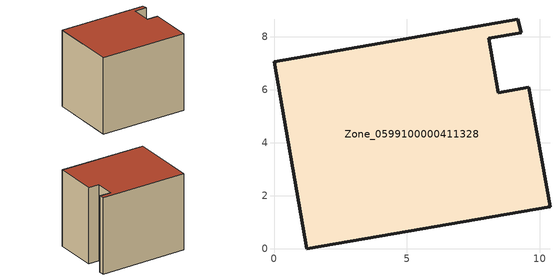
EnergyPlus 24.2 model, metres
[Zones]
Zone_0599100000411328
 floor ground (C_G): 0,7.05 9.18,8.66 9.32,8.13 8.09,7.93 8.44,5.89 9.6,6.1 10.39,1.58 1.23,0 z0
 wall outside (C_F): 1.23,0 10.39,1.58 9.6,6.1 8.44,5.89 8.09,7.93 9.32,8.13 9.18,8.66 0,7.05 1.23,0 z0:8.19
 roof outside (C_R): 9.18,8.66 0,7.05 1.23,0 10.39,1.58 9.6,6.1 8.44,5.89 8.09,7.93 9.32,8.13 z8.19
[BUILDING]
Pand.0599100000411328: North Axis=0; Terrain=City; Loads Convergence Tolerance Value=0.04; Temperature Convergence Tolerance Value=0.4; Solar Distribution=FullExterior; Maximum Number of Warmup Days=25; Minimum Number of Warmup Days=1
[Site:Location]
Rotterdam.The.Hague.AP_ZH_NLD Design_Conditions: Latitude=51.96; Longitude=4.45; Time Zone=1; Elevation=-4.5
[SITE:GROUNDTEMPERATURE:BUILDINGSURFACE]
18, 18, 18, 18, 18, 18, 18, 18, 18, 18, 18, 18
[MATERIAL] Thermal Absorptance=0.9; Solar Absorptance=0.7; Visible Absorptance=0.7
Name | Roughness | Thickness | Conductivity | Density | Specific Heat
G.TI.1992-2005 | MediumSmooth | 0.15 | 0.06 | 540 | 1210
F.TI.1992-2005 | Rough | 0.3 | 0.12 | 1920 | 840
R.TI.1992-2005 | MediumRough | 0.2 | 0.08 | 1500 | 1000
[CONSTRUCTION]
C_G: G.TI.1992-2005
C_F: F.TI.1992-2005
C_R: R.TI.1992-2005
[ZONE]
Zone_0599100000411328: Type=1; Multiplier=1; Ceiling Height=Autocalculate; Volume=Autocalculate; Floor Area=autocalculate; Part of Total Floor Area=Yes
[ZONEINFILTRATION:DESIGNFLOWRATE]
Infil_Zone_0599100000411328: Zone or ZoneList or Space or SpaceList=Zone_0599100000411328; Schedule=AlwaysOn; Design Flow Rate Calculation Method=Flow/Area; Flow Rate per Floor Area=0.0015; Constant Term Coefficient=1; Temperature Term Coefficient=0; Velocity Term Coefficient=0; Velocity Squared Term Coefficient=0
[HVACTEMPLATE:ZONE:IDEALLOADSAIRSYSTEM]
Zone_0599100000411328: Maximum Heating Supply Air Temperature=50; Minimum Cooling Supply Air Temperature=13; Maximum Heating Supply Air Humidity Ratio=0.0156; Minimum Cooling Supply Air Humidity Ratio=0.0077; Heating Limit=NoLimit; Cooling Limit=NoLimit; Dehumidification Control Type=ConstantSensibleHeatRatio; Cooling Sensible Heat Ratio=0.7; Dehumidification Setpoint=60; Humidification Control Type=None; Humidification Setpoint=30; Outdoor Air Method=None; Outdoor Air Flow Rate per Person=0.00944; Outdoor Air Flow Rate per Zone Floor Area=0; Outdoor Air Flow Rate per Zone=0; Demand Controlled Ventilation Type=None; Outdoor Air Economizer Type=NoEconomizer; Heat Recovery Type=None; Sensible Heat Recovery Effectiveness=0.7; Latent Heat Recovery Effectiveness=0.65
[ZONECONTROL:THERMOSTAT]
ThermostatControl_Zone_0599100000411328: Zone or ZoneList=Zone_0599100000411328; Control Type Schedule=DualSetpointControlType; Control 1=Thermostat_Zone_0599100000411328; Temperature Difference Between Cutout And Setpoint=0
[THERMOSTATSETPOINT:DUALSETPOINT]
Thermostat_Zone_0599100000411328: Heating Setpoint Temperature Schedule=HeatingSetpoint_Zone_0599100000411328; Cooling Setpoint Temperature Schedule=CoolingSetpoint_Zone_0599100000411328
[SCHEDULE:COMPACT]
HeatingSetpoint_Zone_0599100000411328: Through: 12/31, For: AllDays, Until: 24:00, 21
CoolingSetpoint_Zone_0599100000411328: Through: 12/31, For: AllDays, Until: 24:00, 24
DualSetpointControlType: Through: 12/31, For: AllDays, Until: 24:00, 4
AlwaysOn: Through: 12/31, For: AllDays, Until: 24:00, 1
